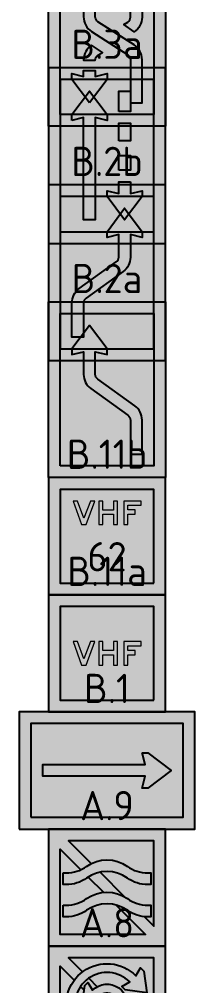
# Model space of a CAD drawing. Header units: metres. Extents: x -13 to 18, y 0 to 1289.
# Drawn here: x -7.5 to 7.5, y 326.6 to 409.1 of the extents above; entities that cross this region are included whole.
import ezdxf
from ezdxf.enums import TextEntityAlignment as Align

# ---------------------------------------------------------------- set-up
doc = ezdxf.new("R2010")
doc.units = ezdxf.units.M
doc.styles.add('NLC-ISO-RVV', font='NLCS-RVV.ttf')
doc.styles.add('NLCS-ISO', font='NLCS-ISO.ttf')

# ---------------------------------------------------------------- blocks, each defined once
blk = doc.blocks.new('SVV-VERKEERSTEKEN_A8-SO')
h = blk.add_hatch(color=22)
h.dxf.hatch_style = 1
h.paths.add_polyline_path([(-5, 10), (-5, 0), (5, 0), (5, 10)])
h.paths.add_polyline_path([(4, 9), (3.999999999999999, 1.707106781192125), (1.539407513158389, 4.167699268033735, -0.1458980337515149), (0.8323007319662543, 3.460592486841621), (3.292893218807875, 1), (-4, 1), (-4, 8.292893218807876), (-2.803043133378848, 7.095936352186724, -0.07179676972506271), (-2.09593635218673, 7.803043133378853), (-3.292893218807877, 9)], flags=16)
h.paths.add_polyline_path([(-1.558578927000705, 7.265685708192828, 0.09167308680475145), (-2.265685708192831, 6.558578927000707), (-1.955592191719712, 6.248485410527589), (-1.900349474438826, 6.635184431493883), (-1.635184431493826, 6.900349474438883), (-1.23743686707644, 6.237436867076497, -0.07256489189759376), (-0.832300731966265, 6.539407513158389)], flags=0)
h.paths.add_polyline_path([(-0.3093592167691096, 5.044194173824224), (-0.6960582377354321, 4.988951456543308), (0.2588190450980972, 4.034074173709779, 0.2679491924335665), (0.9659258262902237, 4.741180954901901), (-0.2588190450981278, 5.965925826290252, 0.1316524975885557), (-0.7071067811865536, 5.707106781186553), (-0.04419417382416679, 5.309359216769109)], flags=0)
h = blk.add_hatch(color=7)
h.dxf.hatch_style = 1
h.paths.add_polyline_path([(-0.2588190451025412, 4.034074173710962, 0.1316524975862382), (0.2588190450980972, 4.034074173709779), (-0.6960582377354326, 4.988951456543308), (-2.165514517383713, 4.779029130879223), (-1.955592191719712, 6.248485410527588), (-2.265685708192832, 6.558578927000708, 0.6971188455842898), (0.711752374031903, 2.343703977705048), (0.9058666578588372, 1.619259607988283, -0.7118903629116301), (-2.803043133378848, 7.095936352186724), (-4, 8.292893218807876), (-4, 1), (3.292893218807876, 0.9999999999999996), (0.8323007319662539, 3.460592486841622, -0.1916577636723379), (-0.4529333289294186, 3.309629803994142)])
h = blk.add_hatch(color=168)
h.dxf.hatch_style = 1
h.paths.add_polyline_path([(0.9058666578588371, 1.619259607988283), (0.711752374031903, 2.343703977705047, -1.732050807568865), (1.944543648262993, 6.944543648262993), (1.281631040900663, 6.54679608384555), (1.546796083845607, 6.281631040900606), (3.402951384460266, 6.01646599795572), (3.137786341515322, 7.872621298570323), (2.87262129857038, 8.137786341515323), (2.474873734152936, 7.474873734152936, 1.732050807568883)])
h = blk.add_hatch(color=7)
h.dxf.hatch_style = 1
h.paths.add_polyline_path([(3.137786341515323, 7.872621298570323), (3.402951384460266, 6.01646599795572), (1.546796083845607, 6.281631040900606), (1.281631040900664, 6.54679608384555), (1.944543648262993, 6.944543648262993, 0.3616214947860655), (-1.558578927000704, 7.265685708192828), (-0.8323007319662654, 6.539407513158389, -0.7453559924981147), (1.539407513158388, 4.167699268033735), (4, 1.707106781192124), (4, 9), (-3.292893218807875, 9), (-2.09593635218673, 7.803043133378853, -0.3728246932723739), (2.474873734152937, 7.474873734152936), (2.87262129857038, 8.137786341515323)])
h = blk.add_hatch(color=22)
h.dxf.hatch_style = 1
h.paths.add_polyline_path([(-1.23743686707644, 6.237436867076497, -0.07256489189759376), (-0.8323007319662651, 6.539407513158389), (-1.558578927000706, 7.26568570819283, 0.09167308680475149), (-2.265685708192833, 6.55857892700071), (-1.955592191719712, 6.248485410527588), (-1.900349474438826, 6.635184431493883), (-1.635184431493826, 6.900349474438883)])
h = blk.add_hatch(color=168)
h.dxf.hatch_style = 1
h.paths.add_polyline_path([(-1.23743686707644, 6.237436867076497), (-1.635184431493826, 6.900349474438883), (-1.900349474438826, 6.635184431493883), (-2.165514517383713, 4.779029130879223), (-0.3093592167691099, 5.044194173824224), (-0.04419417382416675, 5.30935921676911), (-0.7071067811865532, 5.707106781186553, -1.732050807568891), (-0.2588190451025412, 4.034074173710962), (-0.4529333289294186, 3.309629803994142, 1.732050807568883)], flags=17)
h = blk.add_hatch(color=22)
h.dxf.hatch_style = 1
h.paths.add_polyline_path([(-0.258819045098128, 5.965925826290252, 0.1316524975885556), (-0.7071067811865535, 5.707106781186553), (-0.04419417382416663, 5.30935921676911), (-0.3093592167691097, 5.044194173824224), (-0.6960582377354325, 4.988951456543308), (0.2588190450980972, 4.034074173709778, 0.2679491924335665), (0.965925826290223, 4.741180954901901)])
h = blk.add_hatch(color=7)
h.dxf.hatch_style = 1
h.paths.add_polyline_path([(0.9659258262902228, 4.741180954901902, 0.5773502691865872), (-0.2588190450981278, 5.965925826290252)], flags=17)
at = {"color": 22}
blk.add_lwpolyline([(-5, 0), (5, 0), (5, 10), (-5, 10)], close=True, dxfattribs=at)
for points in [[(0.8323007319662565, 3.46059248684162), (3.292893218807876, 1), (-4, 1), (-4, 8.292893218807876), (-2.803043133378765, 7.095936352186641)], [(1.53940751315838, 4.167699268033743), (4, 1.707106781192124), (4, 9), (-3.292893218807876, 9), (-2.095936352186641, 7.803043133378765)], [(-1.558578927000724, 7.265685708192848), (-0.8323007319662565, 6.53940751315838)], [(-2.265685708192848, 6.558578927000724), (-1.955592191719688, 6.248485410527564)], [(-0.2588190450981074, 5.965925826290231), (0.9659258262902313, 4.741180954901893)], [(-0.6960582377354285, 4.988951456543305), (0.2588190450981074, 4.034074173709769)]]:
    blk.add_lwpolyline(points, dxfattribs=at)
at = {"color": 168, "flags": 128}
for points in [[(0.9058666578588372, 1.619259607988283, -1.732050807568883), (2.474873734152936, 7.474873734152936), (2.87262129857038, 8.137786341515323), (3.137786341515323, 7.872621298570323), (3.402951384460266, 6.01646599795572), (1.546796083845607, 6.281631040900606), (1.281631040900663, 6.54679608384555), (1.944543648262993, 6.944543648262993, 1.732050807568865), (0.711752374031903, 2.343703977705047)], [(-0.2588190451025412, 4.034074173710962, 1.73205080756889), (-0.7071067811865532, 5.707106781186553), (-0.04419417382416668, 5.30935921676911), (-0.3093592167691099, 5.044194173824224), (-2.165514517383713, 4.779029130879223), (-1.900349474438826, 6.635184431493883), (-1.635184431493826, 6.900349474438883), (-1.23743686707644, 6.237436867076497, -1.732050807568883), (-0.4529333289294186, 3.309629803994142)]]:
    blk.add_lwpolyline(points, format="xyb", close=True, dxfattribs=at)
at = {"style": 'NLCS-ISO'}
blk.add_attdef('NR-RST', text='', height=2.5, dxfattribs=at).set_placement((0, 10), align=Align.BOTTOM_CENTER)
blk = doc.blocks.new('SVV-VERKEERSTEKEN_A9-SO')
h = blk.add_hatch(color=22)
h.dxf.hatch_style = 1
h.paths.add_polyline_path([(5, 10), (-5, 10), (-5, 0), (5, 0)])
h.paths.add_polyline_path([(4, 9), (4, 1.707106781192124), (3.192936333951707, 2.514170447240417, -0.1313349092278173), (1.742089149210415, 3.057639380393709, 0.0892833490634942), (0.7810794877933631, 3.511813731014513), (3.292893218807876, 1), (-4, 1), (-4, 8.292893218807876), (-2.231265647118619, 6.524158865926495, 0.04722007643177907), (-1.742089149210415, 6.807639380393709, -0.03901545874286833), (-1.341515961477228, 7.048622742669352), (-3.292893218807876, 9)], flags=16)
h.paths.add_polyline_path([(1.742089149210415, 5.807639380393709, 0.207986566814509), (-0.5979727529093566, 6.30507953410148), (1.485346563004612, 4.221760218187512, -0.02540947198227649), (1.742089149210415, 4.057639380393709, 0.1561467518116492), (3.484178298420147, 3.499999999999943), (3.75, 3.499999999999886), (3.75, 2.499999999999886), (3.484178298420147, 2.499999999999943, -0.02431323837435964), (3.192936333951707, 2.514170447240417), (4, 1.707106781192124), (4, 9), (-3.292893218807876, 9), (-1.341515961477228, 7.048622742669352, -0.2776155372056944), (1.742089149210415, 6.807639380393709, 0.1561467518116492), (3.484178298420147, 6.249999999999943), (3.75, 6.249999999999886), (3.75, 5.249999999999886), (3.484178298420147, 5.249999999999943, -0.1561467518116492)], flags=0)
h = blk.add_hatch(color=7)
h.dxf.hatch_style = 1
h.paths.add_polyline_path([(-1.606188629516522, 5.899081848324398, 0.013652604365779), (-1.74208914921039, 5.807639380393685, -0.156146751811704), (-3.484178298420761, 5.249999999999943), (-3.749999999999943, 5.249999999999943), (-3.749999999999943, 6.249999999999943), (-3.484178298420763, 6.249999999999943, 0.1081294089658192), (-2.231265647118593, 6.524158865926469), (-4, 8.292893218807876), (-4, 1), (3.292893218807876, 0.9999999999999991), (0.7810794877933462, 3.511813731014531, 0.2244014590133764), (-1.742089149210391, 3.057639380393685, -0.1561467518117039), (-3.484178298420762, 2.499999999999943), (-3.749999999999943, 2.499999999999943), (-3.749999999999943, 3.499999999999943), (-3.484178298420763, 3.499999999999943, 0.156146751811704), (-1.742089149210392, 4.057639380393685, -0.1300207442628418), (-0.3066699672918045, 4.59956318609968)])
h = blk.add_hatch(color=7)
h.dxf.hatch_style = 1
h.paths.add_polyline_path([(1.742089149210392, 6.807639380393686, 0.1561467518116491), (3.484178298420124, 6.249999999999944), (3.75, 6.249999999999886), (3.75, 5.249999999999886), (3.484178298420122, 5.249999999999943, -0.1561467518116491), (1.74208914921039, 5.807639380393686, 0.207986566814509), (-0.5979727529093761, 6.3050795341015), (1.485346563004627, 4.221760218187496, -0.02540947198227666), (1.742089149210393, 4.057639380393685, 0.156146751811649), (3.484178298420123, 3.499999999999943), (3.75, 3.499999999999885), (3.75, 2.499999999999887), (3.484178298420133, 2.499999999999943, -0.02431323837436042), (3.192936333951716, 2.514170447240407), (4, 1.707106781192125), (4, 9), (-3.292893218807876, 9), (-1.341515961477219, 7.048622742669343, -0.2776155372056946)])
h = blk.add_hatch(color=168)
h.dxf.hatch_style = 1
edge = h.paths.add_edge_path()
edge.add_line((-3.749999999999943, 6.249999999999943), (-3.484178298420773, 6.249999999999943))
edge.add_arc((-3.484178298420763, 9.249999999999924), 2.99999999999998, 269.9999999999998, 305.4995374323602)
edge.add_arc((0, 4.365278760787419), 3.000000000000016, 54.50046256764142, 125.49953743235861, ccw=False)
edge.add_arc((3.484178298420764, 9.249999999999929), 2.999999999999986, 234.5004625676399, 270.0000000000002)
edge.add_line((3.484178298420773, 6.249999999999943), (3.75, 6.249999999999886))
edge.add_line((3.75, 6.249999999999886), (3.75, 5.249999999999886))
edge.add_line((3.75, 5.249999999999886), (3.484178298420773, 5.249999999999943))
edge.add_arc((3.484178298420764, 8.249999999999929), 2.999999999999986, 234.5004625676399, 270.00000000000017, ccw=False)
edge.add_arc((0, 3.365278760787419), 3.000000000000016, 54.50046256764139, 125.4995374323586)
edge.add_arc((-3.484178298420763, 8.249999999999924), 2.99999999999998, 269.9999999999998, 305.49953743236017, ccw=False)
edge.add_line((-3.484178298420773, 5.249999999999943), (-3.749999999999943, 5.249999999999943))
edge.add_line((-3.749999999999943, 5.249999999999943), (-3.749999999999943, 6.249999999999943))
h = blk.add_hatch(color=22)
h.dxf.hatch_style = 1
h.paths.add_polyline_path([(1.48534656300463, 4.221760218187494), (-0.5979727529093766, 6.3050795341015, 0.09132979305954987), (-1.606188629516522, 5.899081848324399), (-0.3066699672918041, 4.59956318609968, -0.1563480937283109)])
h = blk.add_hatch(color=168)
h.dxf.hatch_style = 1
edge = h.paths.add_edge_path()
edge.add_line((-3.749999999999943, 3.499999999999943), (-3.484178298420773, 3.499999999999943))
edge.add_arc((-3.484178298420763, 6.499999999999924), 2.99999999999998, 269.9999999999998, 305.4995374323602)
edge.add_arc((0, 1.615278760787419), 3.000000000000016, 54.50046256764142, 125.49953743235861, ccw=False)
edge.add_arc((3.484178298420764, 6.499999999999928), 2.999999999999985, 234.5004625676398, 270.0000000000002)
edge.add_line((3.484178298420773, 3.499999999999943), (3.75, 3.499999999999886))
edge.add_line((3.75, 3.499999999999886), (3.75, 2.499999999999886))
edge.add_line((3.75, 2.499999999999886), (3.484178298420773, 2.499999999999943))
edge.add_arc((3.484178298420764, 5.499999999999928), 2.999999999999985, 234.5004625676398, 270.00000000000017, ccw=False)
edge.add_arc((0, 0.6152787607874188), 3.000000000000016, 54.50046256764139, 125.4995374323586)
edge.add_arc((-3.484178298420763, 5.499999999999924), 2.99999999999998, 269.9999999999998, 305.49953743236017, ccw=False)
edge.add_line((-3.484178298420773, 2.499999999999943), (-3.749999999999943, 2.499999999999943))
edge.add_line((-3.749999999999943, 2.499999999999943), (-3.749999999999943, 3.499999999999943))
at = {"color": 22}
blk.add_lwpolyline([(-5, 0), (5, 0), (5, 10), (-5, 10)], close=True, dxfattribs=at)
for points in [[(0.7810794877933631, 3.511813731014513), (3.292893218807876, 1), (-4, 1), (-4, 8.292893218807876), (-2.231265647118619, 6.524158865926495)], [(3.192936333951707, 2.514170447240417), (4, 1.707106781192124), (4, 9), (-3.292893218807876, 9), (-1.341515961477228, 7.048622742669352)], [(-1.60618862951651, 5.899081848324386), (-0.3066699672917821, 4.599563186099658)], [(-0.5979727529093566, 6.30507953410148), (1.485346563004612, 4.221760218187512)]]:
    blk.add_lwpolyline(points, dxfattribs=at)
at = {"color": 168, "flags": 128}
for points in [[(-3.749999999999943, 6.249999999999943), (-3.484178298420773, 6.249999999999943, 0.1561467518117083), (-1.742089149210358, 6.807639380393709, -0.3200980734232158), (1.742089149210358, 6.807639380393709, 0.1561467518117081), (3.484178298420773, 6.249999999999943), (3.75, 6.249999999999886), (3.75, 5.249999999999886), (3.484178298420773, 5.249999999999943, -0.1561467518117081), (1.742089149210358, 5.807639380393709, 0.3200980734232158), (-1.742089149210358, 5.807639380393709, -0.1561467518117083), (-3.484178298420773, 5.249999999999943), (-3.749999999999943, 5.249999999999943)], [(-3.749999999999943, 3.499999999999943), (-3.484178298420773, 3.499999999999943, 0.1561467518117083), (-1.742089149210358, 4.057639380393709, -0.3200980734232158), (1.742089149210358, 4.057639380393709, 0.1561467518117081), (3.484178298420773, 3.499999999999943), (3.75, 3.499999999999886), (3.75, 2.499999999999886), (3.484178298420773, 2.499999999999943, -0.1561467518117081), (1.742089149210358, 3.057639380393709, 0.3200980734232158), (-1.742089149210358, 3.057639380393709, -0.1561467518117083), (-3.484178298420773, 2.499999999999943), (-3.749999999999943, 2.499999999999943)]]:
    blk.add_lwpolyline(points, format="xyb", close=True, dxfattribs=at)
at = {"style": 'NLCS-ISO'}
blk.add_attdef('NR-RST', text='', height=2.5, dxfattribs=at).set_placement((0, 10), align=Align.BOTTOM_CENTER)
blk = doc.blocks.new('SVV-VERKEERSTEKEN_B1-SO')
h = blk.add_hatch(color=22)
h.dxf.hatch_style = 1
h.paths.add_polyline_path([(-7.5, 10), (-7.5, 0), (7.5, 0), (7.5, 10)])
h.paths.add_polyline_path([(6.5, 9), (6.5, 1), (-6.5, 1), (-6.5, 9)], flags=16)
h.paths.add_polyline_path([(3, 6.5), (3.5, 6.5), (5.5, 5), (3.5, 3.5), (3, 3.5), (3.25, 4.5), (-5.5, 4.5), (-5.5, 5.5), (3.25, 5.5)], flags=0)
h = blk.add_hatch(color=7)
h.dxf.hatch_style = 1
h.paths.add_polyline_path([(-6.5, 9), (-6.5, 1), (6.5, 1), (6.5, 9)])
h.paths.add_polyline_path([(3.25, 5.5), (3, 6.5), (3.5, 6.5), (5.5, 5), (3.5, 3.5), (3, 3.5), (3.25, 4.5), (-5.5, 4.5), (-5.5, 5.5)], flags=16)
h = blk.add_hatch(color=168)
h.dxf.hatch_style = 1
h.paths.add_polyline_path([(3.25, 5.5), (-5.5, 5.5), (-5.5, 4.5), (3.25, 4.5), (3, 3.5), (3.5, 3.5), (5.5, 5), (3.5, 6.5), (3, 6.5)])
at = {"color": 22}
for points in [[(-7.5, 0), (7.5, 0), (7.5, 10), (-7.5, 10)], [(-6.5, 1), (6.5, 1), (6.5, 9), (-6.5, 9)]]:
    blk.add_lwpolyline(points, close=True, dxfattribs=at)
at = {"color": 168, "flags": 128}
blk.add_lwpolyline([(3, 6.5), (3.5, 6.5), (5.5, 5), (3.5, 3.5), (3, 3.5), (3.25, 4.5), (-5.5, 4.5), (-5.5, 5.5), (3.25, 5.5)], close=True, dxfattribs=at)
at = {"style": 'NLCS-ISO'}
blk.add_attdef('NR-RST', text='', height=2.5, dxfattribs=at).set_placement((0, 10), align=Align.BOTTOM_CENTER)
blk = doc.blocks.new('SVV-VERKEERSTEKEN_B11A-SO')
h = blk.add_hatch(color=22)
h.dxf.hatch_style = 1
h.paths.add_polyline_path([(5, 0), (5, 9.99999999999909), (-5, 9.99999999999909), (-5, 0)])
h.paths.add_polyline_path([(4, 1), (4, 8.99999999999909), (-4, 8.99999999999909), (-4, 1)], flags=16)
h = blk.add_hatch(color=7)
h.dxf.hatch_style = 1
h.paths.add_polyline_path([(4, 1), (4, 8.99999999999909), (-4, 8.99999999999909), (-4, 1)])
h.paths.add_polyline_path([(-0.7042034252959866, 4.000779566603342), (-0.7042034252959866, 6.000636989159403), (-0.3458405197507659, 6.000636989159403), (-0.3458405197507659, 5.227390854040038), (0.5512693041980017, 5.227390854040038), (0.5512693041980015, 6.000636989159403), (0.9072270895717904, 6.000636989159403), (0.9072270895717904, 4.000779566603342), (0.5512693041980015, 4.000779566603342), (0.5512693041980015, 4.877445869094856), (-0.3458405197507659, 4.869027948494789), (-0.345840519750766, 4.000779566603342)], flags=16)
h.paths.add_polyline_path([(-1.78169726210308, 4.000779566603342), (-2.166516489534217, 4.000779566603342), (-2.903685822081911, 6.000636989159403), (-2.518866594650831, 6.000636989159403), (-1.974106875818677, 4.539526485006917), (-1.423334356557859, 6.000636989159403), (-1.038515129126779, 6.000636989159403)], flags=16)
h.paths.add_polyline_path([(1.425530486518085, 4.000779566603342), (1.425530486518085, 6.000636989159403), (2.916704992813663, 6.000636989159403), (2.916704992813663, 5.642274083614183), (1.789906192491912, 5.642274083614183), (1.789906192491912, 5.237011334725793), (2.412832316896015, 5.237011334725793), (2.412832316896015, 4.869027948494789), (1.789906192491912, 4.869027948494789), (1.789906192491913, 4.000779566603342)], flags=16)
h = blk.add_hatch(color=168)
h.dxf.hatch_style = 1
h.paths.add_polyline_path([(-1.78169726210308, 4.000779566603342), (-1.038515129126779, 6.000636989159403), (-1.423334356557859, 6.000636989159403), (-1.974106875818677, 4.539526485006917), (-2.518866594650831, 6.000636989159403), (-2.903685822081911, 6.000636989159403), (-2.166516489534217, 4.000779566603342)])
h.paths.add_polyline_path([(-0.7042034252959866, 6.000636989159403), (-0.7042034252959866, 4.000779566603342), (-0.3458405197507659, 4.000779566603342), (-0.3458405197507659, 4.869027948494789), (0.5512693041980015, 4.877445869094856), (0.5512693041980015, 4.000779566603342), (0.9072270895717907, 4.000779566603342), (0.9072270895717907, 6.000636989159403), (0.5512693041980015, 6.000636989159403), (0.5512693041980015, 5.227390854040038), (-0.3458405197507659, 5.227390854040038), (-0.3458405197507659, 6.000636989159403)])
h.paths.add_polyline_path([(2.916704992813663, 6.000636989159403), (1.425530486518085, 6.000636989159403), (1.425530486518085, 4.000779566603342), (1.789906192491912, 4.000779566603342), (1.789906192491912, 4.869027948494789), (2.412832316896015, 4.869027948494789), (2.412832316896015, 5.237011334725793), (1.789906192491912, 5.237011334725793), (1.789906192491912, 5.642274083614183), (2.916704992813663, 5.642274083614183)])
at = {"color": 22}
for points in [[(5, 0), (5, 9.99999999999909), (-5, 9.99999999999909), (-5, 0)], [(4, 1), (4, 8.99999999999909), (-4, 8.99999999999909), (-4, 1)]]:
    blk.add_lwpolyline(points, close=True, dxfattribs=at)
at = {"color": 168, "lineweight": 0}
for points in [[(-1.78169726210308, 4.000779566603342), (-1.038515129126779, 6.000636989159403), (-1.423334356557859, 6.000636989159403), (-1.974106875818677, 4.539526485006917), (-2.518866594650831, 6.000636989159403), (-2.903685822081911, 6.000636989159403), (-2.166516489534217, 4.000779566603342)], [(-0.7042034252959866, 6.000636989159403), (-0.7042034252959866, 4.000779566603342), (-0.3458405197507659, 4.000779566603342), (-0.3458405197507659, 4.869027948494789), (0.5512693041980015, 4.877445869094856), (0.5512693041980015, 4.000779566603342), (0.9072270895717907, 4.000779566603342), (0.9072270895717907, 6.000636989159403), (0.5512693041980015, 6.000636989159403), (0.5512693041980015, 5.227390854040038), (-0.3458405197507659, 5.227390854040038), (-0.3458405197507659, 6.000636989159403)], [(2.916704992813663, 6.000636989159403), (1.425530486518085, 6.000636989159403), (1.425530486518085, 4.000779566603342), (1.789906192491912, 4.000779566603342), (1.789906192491912, 4.869027948494789), (2.412832316896015, 4.869027948494789), (2.412832316896015, 5.237011334725793), (1.789906192491912, 5.237011334725793), (1.789906192491912, 5.642274083614183), (2.916704992813663, 5.642274083614183)]]:
    blk.add_lwpolyline(points, close=True, dxfattribs=at)
at = {"style": 'NLCS-ISO'}
blk.add_attdef('NR-RST', text='', height=2.5, dxfattribs=at).set_placement((0, 9.99999999999909), align=Align.BOTTOM_CENTER)
blk = doc.blocks.new('SVV-VERKEERSTEKEN_B11B-SO')
h = blk.add_hatch(color=22)
h.dxf.hatch_style = 1
h.paths.add_polyline_path([(5, 0), (5, 9.99999999999909), (-5, 9.99999999999909), (-5, 0)])
h.paths.add_polyline_path([(4, 1), (4, 8.99999999999909), (-4, 8.99999999999909), (-4, 1)], flags=16)
h = blk.add_hatch(color=7)
h.dxf.hatch_style = 1
h.paths.add_polyline_path([(-4, 1), (4, 1), (4, 8.99999999999909), (-4, 8.99999999999909)])
h.paths.add_polyline_path([(-0.7042034252959866, 6.000779566603342), (-0.7042034252959866, 8.000636989159403), (-0.3458405197507659, 8.000636989159403), (-0.3458405197507659, 7.227390854040038), (0.5512693041980015, 7.227390854040038), (0.5512693041980015, 8.000636989159403), (0.9072270895717907, 8.000636989159403), (0.9072270895717907, 6.000779566603342), (0.5512693041980015, 6.000779566603342), (0.5512693041980015, 6.877445869094856), (-0.3458405197507659, 6.869027948494789), (-0.345840519750766, 6.000779566603342)], flags=16)
h.paths.add_polyline_path([(-1.78169726210308, 6.000779566603342), (-2.166516489534217, 6.000779566603342), (-2.903685822081911, 8.000636989159403), (-2.518866594650831, 8.000636989159403), (-1.974106875818677, 6.539526485006917), (-1.423334356557859, 8.000636989159403), (-1.038515129126779, 8.000636989159403)], flags=16)
h.paths.add_polyline_path([(1.425530486518085, 6.000779566603342), (1.425530486518085, 8.000636989159403), (2.916704992813663, 8.000636989159403), (2.916704992813664, 7.642274083614183), (1.789906192491912, 7.642274083614183), (1.789906192491912, 7.237011334725793), (2.412832316896016, 7.237011334725793), (2.412832316896015, 6.869027948494789), (1.789906192491912, 6.869027948494789), (1.789906192491912, 6.000779566603342)], flags=16)
h = blk.add_hatch(color=168)
h.dxf.hatch_style = 1
h.paths.add_polyline_path([(-1.78169726210308, 6.000779566603342), (-1.038515129126779, 8.000636989159403), (-1.423334356557859, 8.000636989159403), (-1.974106875818677, 6.539526485006917), (-2.518866594650831, 8.000636989159403), (-2.903685822081911, 8.000636989159403), (-2.166516489534217, 6.000779566603342)])
h.paths.add_polyline_path([(-0.7042034252959866, 8.000636989159403), (-0.7042034252959866, 6.000779566603342), (-0.3458405197507659, 6.000779566603342), (-0.3458405197507659, 6.869027948494789), (0.5512693041980015, 6.877445869094856), (0.5512693041980015, 6.000779566603342), (0.9072270895717907, 6.000779566603342), (0.9072270895717907, 8.000636989159403), (0.5512693041980015, 8.000636989159403), (0.5512693041980015, 7.227390854040038), (-0.3458405197507659, 7.227390854040038), (-0.3458405197507659, 8.000636989159403)])
h.paths.add_polyline_path([(2.916704992813663, 8.000636989159403), (1.425530486518085, 8.000636989159403), (1.425530486518085, 6.000779566603342), (1.789906192491912, 6.000779566603342), (1.789906192491912, 6.869027948494789), (2.412832316896015, 6.869027948494789), (2.412832316896015, 7.237011334725793), (1.789906192491912, 7.237011334725793), (1.789906192491912, 7.642274083614183), (2.916704992813663, 7.642274083614183)])
at = {"color": 22}
for points in [[(5, 0), (5, 9.99999999999909), (-5, 9.99999999999909), (-5, 0)], [(4, 1), (4, 8.99999999999909), (-4, 8.99999999999909), (-4, 1)]]:
    blk.add_lwpolyline(points, close=True, dxfattribs=at)
at = {"color": 168, "lineweight": 0}
for points in [[(-1.78169726210308, 6.000779566603342), (-1.038515129126779, 8.000636989159403), (-1.423334356557859, 8.000636989159403), (-1.974106875818677, 6.539526485006917), (-2.518866594650831, 8.000636989159403), (-2.903685822081911, 8.000636989159403), (-2.166516489534217, 6.000779566603342)], [(-0.7042034252959866, 8.000636989159403), (-0.7042034252959866, 6.000779566603342), (-0.3458405197507659, 6.000779566603342), (-0.3458405197507659, 6.869027948494789), (0.5512693041980015, 6.877445869094856), (0.5512693041980015, 6.000779566603342), (0.9072270895717907, 6.000779566603342), (0.9072270895717907, 8.000636989159403), (0.5512693041980015, 8.000636989159403), (0.5512693041980015, 7.227390854040038), (-0.3458405197507659, 7.227390854040038), (-0.3458405197507659, 8.000636989159403)], [(2.916704992813663, 8.000636989159403), (1.425530486518085, 8.000636989159403), (1.425530486518085, 6.000779566603342), (1.789906192491912, 6.000779566603342), (1.789906192491912, 6.869027948494789), (2.412832316896015, 6.869027948494789), (2.412832316896015, 7.237011334725793), (1.789906192491912, 7.237011334725793), (1.789906192491912, 7.642274083614183), (2.916704992813663, 7.642274083614183)]]:
    blk.add_lwpolyline(points, close=True, dxfattribs=at)
at = {"style": 'NLCS-ISO'}
blk.add_attdef('NR-RST', text='', height=2.5, dxfattribs=at).set_placement((0, 9.99999999999909), align=Align.BOTTOM_CENTER)
at = {"color": 168, "style": 'NLC-ISO-RVV'}
blk.add_attdef('VHF-KANAAL', text='', height=2.5, dxfattribs=at).set_placement((0, 3.249999999999545), align=Align.MIDDLE_CENTER)
blk = doc.blocks.new('SVV-VERKEERSTEKEN_B2A-SO')
h = blk.add_hatch(color=22)
h.dxf.hatch_style = 1
h.paths.add_polyline_path([(-5, 0), (5, 0), (5, 15), (-5, 15)])
h.paths.add_polyline_path([(-4, 14), (4, 14), (4, 1), (-4, 1)], flags=16)
h = blk.add_hatch(color=7)
h.dxf.hatch_style = 1
h.paths.add_polyline_path([(-4, 1), (4, 1), (4, 14), (-4, 14)])
h.paths.add_polyline_path([(-1.375524948164967, 7.599110748858939, -0.2414173453523639), (-2, 8.817082860666392), (-2, 10.75), (-3, 10.5), (-3, 11), (-1.5, 13), (0, 11), (0, 10.5), (-1, 10.75), (-1, 8.81708286066651, 0.2414173453523611), (-0.7918416493883251, 8.411092156730689), (2.375524948164975, 6.134267877045776, -0.2414173453523606), (3, 4.916295765238319), (3, 2), (2, 2), (2, 4.916295765238271, 0.2414173453523639), (1.79184164938832, 5.322286469174094)], flags=16)
h = blk.add_hatch(color=168)
h.dxf.hatch_style = 1
edge = h.paths.add_edge_path()
edge.add_line((-1.37552494816498, 7.599110748858948), (1.791841649388289, 5.322286469174117))
edge.add_arc((1.5, 4.916295765238271), 0.5000000000000003, 1.9895196601282805e-12, 54.289974527102686, ccw=False)
edge.add_line((2, 4.916295765238289), (2, 2))
edge.add_line((2, 2), (3, 2))
edge.add_line((3, 2), (3, 4.916295765238317))
edge.add_arc((1.5, 4.916295765238319), 1.5, 359.9999999999999, 414.2899745270973)
edge.add_line((2.37552494816498, 6.134267877045772), (-0.7918416493884024, 8.411092156730746))
edge.add_arc((-0.5, 8.81708286066651), 0.5000000000000003, 179.9999999999959, 234.2899745270867, ccw=False)
edge.add_line((-1, 8.817082860666545), (-1, 10.75))
edge.add_line((-1, 10.75), (0, 10.5))
edge.add_line((0, 10.5), (0, 11))
edge.add_line((0, 11), (-1.5, 13))
edge.add_line((-1.5, 13), (-3, 11))
edge.add_line((-3, 11), (-3, 10.5))
edge.add_line((-3, 10.5), (-2, 10.75))
edge.add_line((-2, 10.75), (-2, 8.817082860666403))
edge.add_arc((-0.500000000000018, 8.817082860666392), 1.499999999999982, 179.9999999999996, 234.2899745270977)
at = {"color": 22}
for points in [[(-5, 0), (-5, 15), (5, 15), (5, 0)], [(-4, 1), (-4, 14), (4, 14), (4, 1)]]:
    blk.add_lwpolyline(points, close=True, dxfattribs=at)
at = {"color": 168, "flags": 128}
blk.add_lwpolyline([(-1.37552494816498, 7.599110748858948), (1.791841649388289, 5.322286469174117, -0.2414173453523751), (2, 4.916295765238289), (2, 2), (3, 2), (3, 4.916295765238317, 0.2414173453523599), (2.37552494816498, 6.134267877045772), (-0.7918416493884024, 8.411092156730746, -0.2414173453523293), (-1, 8.817082860666545), (-1, 10.75), (0, 10.5), (0, 11), (-1.5, 13), (-3, 11), (-3, 10.5), (-2, 10.75), (-2, 8.817082860666403, 0.2414173453523631)], format="xyb", close=True, dxfattribs=at)
at = {"style": 'NLCS-ISO'}
blk.add_attdef('NR-RST', text='', height=2.5, dxfattribs=at).set_placement((0, 15), align=Align.BOTTOM_CENTER)
blk = doc.blocks.new('SVV-VERKEERSTEKEN_B2B-SO')
h = blk.add_hatch(color=22)
h.dxf.hatch_style = 1
h.paths.add_polyline_path([(5, 15), (-5, 15), (-5, 0), (5, 0)])
h.paths.add_polyline_path([(4, 1), (-4, 1), (-4, 14), (4, 14)], flags=16)
h = blk.add_hatch(color=7)
h.dxf.hatch_style = 1
h.paths.add_polyline_path([(4, 14), (-4, 14), (-4, 1), (4, 1)])
h.paths.add_polyline_path([(-1.79184164938832, 5.322286469174094, 0.2414173453523638), (-2, 4.916295765238272), (-2, 2), (-3, 2), (-3, 4.916295765238319, -0.2414173453523606), (-2.375524948164975, 6.134267877045776), (0.7918416493883251, 8.41109215673069, 0.2414173453523605), (1, 8.81708286066651), (1, 10.75), (0, 10.5), (0, 11), (1.5, 13), (3, 11), (3, 10.5), (2, 10.75), (2, 8.817082860666392, -0.2414173453523639), (1.375524948164967, 7.599110748858939)], flags=16)
h = blk.add_hatch(color=168)
h.dxf.hatch_style = 1
edge = h.paths.add_edge_path()
edge.add_line((1.37552494816498, 7.599110748858948), (-1.791841649388289, 5.322286469174117))
edge.add_arc((-1.5, 4.916295765238271), 0.5000000000000003, 125.7100254728973, 179.999999999998)
edge.add_line((-2, 4.916295765238289), (-2, 2))
edge.add_line((-2, 2), (-3, 2))
edge.add_line((-3, 2), (-3, 4.916295765238317))
edge.add_arc((-1.5, 4.916295765238319), 1.5, 125.71002547290269, 180.0000000000001, ccw=False)
edge.add_line((-2.37552494816498, 6.134267877045772), (0.7918416493884024, 8.411092156730746))
edge.add_arc((0.5, 8.81708286066651), 0.5000000000000003, 305.7100254729133, 360.000000000004)
edge.add_line((1, 8.817082860666545), (1, 10.75))
edge.add_line((1, 10.75), (0, 10.5))
edge.add_line((0, 10.5), (0, 11))
edge.add_line((0, 11), (1.5, 13))
edge.add_line((1.5, 13), (3, 11))
edge.add_line((3, 11), (3, 10.5))
edge.add_line((3, 10.5), (2, 10.75))
edge.add_line((2, 10.75), (2, 8.817082860666403))
edge.add_arc((0.500000000000018, 8.817082860666392), 1.499999999999982, -54.289974527097684, 3.979039320256561e-13, ccw=False)
at = {"color": 22}
for points in [[(5, 0), (5, 15), (-5, 15), (-5, 0)], [(4, 1), (4, 14), (-4, 14), (-4, 1)]]:
    blk.add_lwpolyline(points, close=True, dxfattribs=at)
at = {"color": 168, "flags": 128}
blk.add_lwpolyline([(1.37552494816498, 7.599110748858948), (-1.791841649388289, 5.322286469174117, 0.2414173453523751), (-2, 4.916295765238289), (-2, 2), (-3, 2), (-3, 4.916295765238317, -0.2414173453523599), (-2.37552494816498, 6.134267877045772), (0.7918416493884024, 8.411092156730746, 0.2414173453523293), (1, 8.817082860666545), (1, 10.75), (0, 10.5), (0, 11), (1.5, 13), (3, 11), (3, 10.5), (2, 10.75), (2, 8.817082860666403, -0.2414173453523631)], format="xyb", close=True, dxfattribs=at)
at = {"style": 'NLCS-ISO'}
blk.add_attdef('NR-RST', text='', height=2.5, dxfattribs=at).set_placement((0, 15), align=Align.BOTTOM_CENTER)
blk = doc.blocks.new('SVV-VERKEERSTEKEN_B3A-SO')
h = blk.add_hatch(color=22)
h.dxf.hatch_style = 1
h.paths.add_polyline_path([(-5, 15), (-5, 0), (5, 0), (5, 15)])
h.paths.add_polyline_path([(-4, 14), (-4, 1), (4, 1), (4, 14)], flags=16)
h = blk.add_hatch(color=7)
h.dxf.hatch_style = 1
h.paths.add_polyline_path([(4, 14), (-4, 14), (-4, 1), (4, 1)])
h.paths.add_polyline_path([(2, 8.75), (1, 8.75), (1, 10.25), (2, 10.25)], flags=16)
h.paths.add_polyline_path([(2, 11.25), (1, 11.25), (1, 13), (2, 13)], flags=16)
h.paths.add_polyline_path([(2, 7.5), (2, 6.25), (1, 6.25), (1, 7.5)], flags=16)
h.paths.add_polyline_path([(-4.440892098500626e-16, 10.49999999999997), (-1, 10.74999999999997), (-1, 1.999999999999972), (-2, 1.999999999999972), (-2, 10.74999999999997), (-3, 10.49999999999997), (-3, 10.99999999999997), (-1.5, 12.99999999999997), (0, 10.99999999999997)], flags=16)
h.paths.add_polyline_path([(2, 5.25), (2, 4.25), (3, 4.5), (3, 4), (1.5, 2), (0, 4), (0, 4.5), (1, 4.25), (1, 5.25)], flags=16)
h = blk.add_hatch(color=168)
h.dxf.hatch_style = 1
h.paths.add_polyline_path([(-3, 10.49999999999997), (-3, 10.99999999999997), (-1.5, 12.99999999999997), (0, 10.99999999999997), (0, 10.49999999999997), (-1, 10.74999999999997), (-1, 1.999999999999972), (-2, 1.999999999999972), (-2, 10.74999999999997)])
h = blk.add_hatch(color=168)
h.dxf.hatch_style = 1
h.paths.add_polyline_path([(1, 11.25), (1, 13), (2, 13), (2, 11.25)])
h = blk.add_hatch(color=168)
h.dxf.hatch_style = 1
h.paths.add_polyline_path([(1, 8.75), (1, 10.25), (2, 10.25), (2, 8.75)])
h = blk.add_hatch(color=168)
h.dxf.hatch_style = 1
h.paths.add_polyline_path([(1, 6.25), (1, 7.5), (2, 7.5), (2, 6.25)])
h = blk.add_hatch(color=168)
h.dxf.hatch_style = 1
h.paths.add_polyline_path([(2, 5.25), (2, 4.25), (3, 4.5), (3, 4), (1.5, 2), (0, 4), (0, 4.5), (1, 4.25), (1, 5.25)])
at = {"color": 22}
for points in [[(-5, 15), (-5, 0), (5, 0), (5, 15)], [(-4, 14), (-4, 1), (4, 1), (4, 14)]]:
    blk.add_lwpolyline(points, close=True, dxfattribs=at)
at = {"color": 168, "flags": 128}
for points in [[(-3, 10.49999999999997), (-3, 10.99999999999997), (-1.5, 12.99999999999997), (0, 10.99999999999997), (0, 10.49999999999997), (-1, 10.74999999999997), (-1, 1.999999999999972), (-2, 1.999999999999972), (-2, 10.74999999999997)], [(1, 11.25), (1, 13), (2, 13), (2, 11.25)], [(1, 8.75), (1, 10.25), (2, 10.25), (2, 8.75)], [(1, 6.25), (1, 7.5), (2, 7.5), (2, 6.25)], [(2, 5.25), (2, 4.25), (3, 4.5), (3, 4), (1.5, 2), (0, 4), (0, 4.5), (1, 4.25), (1, 5.25)]]:
    blk.add_lwpolyline(points, close=True, dxfattribs=at)
at = {"style": 'NLCS-ISO'}
blk.add_attdef('NR-RST', text='', height=2.5, dxfattribs=at).set_placement((0, 15), align=Align.BOTTOM_CENTER)
blk = doc.blocks.new('SVV-VERKEERSTEKEN_B4A-SO')
h = blk.add_hatch(color=22)
h.dxf.hatch_style = 1
h.paths.add_polyline_path([(-5, 0), (5, 0), (5, 15), (-5, 15)])
h.paths.add_polyline_path([(-4, 14), (4, 14), (4, 1), (-4, 1)], flags=16)
h = blk.add_hatch(color=7)
h.dxf.hatch_style = 1
h.paths.add_polyline_path([(-4, 14), (-4, 1), (4, 1), (4, 14)])
h.paths.add_polyline_path([(0, 11), (0, 10.5), (-1, 10.75), (-1, 9.348800895589156, 0.2551020428967871), (-0.7705300563162298, 8.928308935345521), (2.311590168948676, 6.945378851186059, -0.2551020428967871), (3, 5.683902970455128), (3, 1.999999999999998), (2, 2), (2, 5.683902970455173, 0.2551020428967872), (1.77053005631623, 6.104394930698808), (-1.311590168948676, 8.08732501485827, -0.255102042896787), (-2, 9.3488008955892), (-2, 10.75), (-3, 10.5), (-3, 11), (-1.5, 13)], flags=16)
h.paths.add_polyline_path([(2, 13), (3, 13), (3, 11), (2, 11)], flags=16)
h.paths.add_polyline_path([(2, 10), (3, 10), (3, 9.316097029544864, -0.2551020428967898), (2.311590168948669, 8.054621148813936), (1.449527974333364, 8.689083376791046), (1.77053005631617, 8.895605069301153, 0.2551020428968228), (2, 9.316097029544832)], flags=16)
h.paths.add_polyline_path([(-1.311590168948669, 6.912674985141734), (-0.3986954977954166, 6.310916623208954), (-0.7705300563162238, 6.071691064654483, 0.2551020428968128), (-1, 5.651199104410807), (-2, 5.651199104410807, -0.2551020428967897)], flags=16)
h.paths.add_polyline_path([(-1.000000000000114, 4.749999999999972), (-1, 4.25), (0, 4.5), (0, 4), (-1.5, 2), (-3, 4), (-3, 4.5), (-2, 4.25), (-2.000000000000114, 4.749999999999972)], flags=16)
h = blk.add_hatch(color=168)
h.dxf.hatch_style = 1
edge = h.paths.add_edge_path()
edge.add_line((-1.311590168948669, 8.087325014858266), (1.770530056316261, 6.104394930698788))
edge.add_arc((1.500000000000006, 5.683902970455173), 0.4999999999999944, -4.206412995699793e-12, 57.24416549809462, ccw=False)
edge.add_line((2, 5.683902970455136), (2, 2))
edge.add_line((2, 2), (3, 2))
edge.add_line((3, 2), (3, 5.683902970455136))
edge.add_arc((1.499999999999987, 5.683902970455128), 1.500000000000013, 3.05333249420495e-13, 57.24416549809915)
edge.add_line((2.311590168948669, 6.945378851186064), (-0.7705300563162609, 8.928308935345541))
edge.add_arc((-0.5000000000000059, 9.348800895589156), 0.4999999999999937, 179.9999999999957, 237.24416549809462, ccw=False)
edge.add_line((-1, 9.348800895589193), (-1, 10.75))
edge.add_line((-1, 10.75), (0, 10.5))
edge.add_line((0, 10.5), (0, 11))
edge.add_line((0, 11), (-1.5, 13))
edge.add_line((-1.5, 13), (-3, 11))
edge.add_line((-3, 11), (-3, 10.5))
edge.add_line((-3, 10.5), (-2, 10.75))
edge.add_line((-2, 10.75), (-2, 9.348800895589193))
edge.add_arc((-0.4999999999999869, 9.3488008955892), 1.500000000000013, 180.0000000000003, 237.2441654980991)
h = blk.add_hatch(color=168)
h.dxf.hatch_style = 1
h.paths.add_polyline_path([(2, 11), (3, 11), (3, 13), (2, 13)])
h = blk.add_hatch(color=168)
h.dxf.hatch_style = 1
edge = h.paths.add_edge_path()
edge.add_arc((1.5, 9.316097029544864), 1.5, -57.24416549809939, 0, ccw=False)
edge.add_line((2.311590168948669, 8.054621148813936), (1.449527974333364, 8.689083376791046))
edge.add_line((1.449527974333364, 8.689083376791046), (1.770530056316261, 8.895605069301212))
edge.add_arc((1.499999999999998, 9.316097029544832), 0.5000000000000024, 302.7558345019058, 360.0000000000037)
edge.add_line((2, 9.316097029544864), (2, 10))
edge.add_line((2, 10), (3, 10))
edge.add_line((3, 10), (3, 9.316097029544864))
h = blk.add_hatch(color=168)
h.dxf.hatch_style = 1
edge = h.paths.add_edge_path()
edge.add_arc((-0.5, 5.651199104410806), 1.5, 122.7558345019006, 180)
edge.add_line((-2, 5.651199104410807), (-1, 5.651199104410807))
edge.add_arc((-0.5000000000000097, 5.651199104410846), 0.4999999999999903, 122.75583450190521, 180.0000000000045, ccw=False)
edge.add_line((-0.7705300563162609, 6.071691064654459), (-0.3986954977954156, 6.310916623208954))
edge.add_line((-0.3986954977954156, 6.310916623208954), (-1.311590168948669, 6.912674985141734))
h = blk.add_hatch(color=168)
h.dxf.hatch_style = 1
h.paths.add_polyline_path([(-1.5, 2), (-3, 4), (-3, 4.5), (-2, 4.25), (-2.000000000000114, 4.749999999999972), (-1.000000000000114, 4.749999999999972), (-1, 4.25), (0, 4.5), (0, 4)])
at = {"color": 22}
for points in [[(-5, 0), (-5, 15), (5, 15), (5, 0)], [(-4, 1), (-4, 14), (4, 14), (4, 1)]]:
    blk.add_lwpolyline(points, close=True, dxfattribs=at)
at = {"color": 168, "flags": 128}
for points in [[(-1.311590168948669, 8.087325014858266), (1.770530056316261, 6.104394930698788, -0.2551020428967871), (2, 5.683902970455136), (2, 2), (3, 2), (3, 5.683902970455136, 0.2551020428967871), (2.311590168948669, 6.945378851186064), (-0.7705300563162609, 8.928308935345541, -0.2551020428967871), (-1, 9.348800895589193), (-1, 10.75), (0, 10.5), (0, 11), (-1.5, 13), (-3, 11), (-3, 10.5), (-2, 10.75), (-2, 9.348800895589193, 0.2551020428967871)], [(3, 9.316097029544864, -0.2551020428967897), (2.311590168948669, 8.054621148813936), (1.449527974333364, 8.689083376791046), (1.770530056316261, 8.895605069301212, 0.2551020428967824), (2, 9.316097029544864), (2, 10), (3, 10)], [(-1.311590168948669, 6.912674985141734, 0.2551020428967896), (-2, 5.651199104410807), (-1, 5.651199104410807, -0.2551020428967893), (-0.7705300563162609, 6.071691064654459), (-0.3986954977954156, 6.310916623208954)]]:
    blk.add_lwpolyline(points, format="xyb", close=True, dxfattribs=at)
for points in [[(2, 11), (3, 11), (3, 13), (2, 13)], [(-1.5, 2), (-3, 4), (-3, 4.5), (-2, 4.25), (-2.000000000000114, 4.749999999999972), (-1.000000000000114, 4.749999999999972), (-1, 4.25), (0, 4.5), (0, 4)]]:
    blk.add_lwpolyline(points, close=True, dxfattribs=at)
at = {"style": 'NLCS-ISO'}
blk.add_attdef('NR-RST', text='', height=2.5, dxfattribs=at).set_placement((0, 15), align=Align.BOTTOM_CENTER)

msp = doc.modelspace()

# ---------------------------------------------------------------- block references
for name, p, values in [('SVV-VERKEERSTEKEN_B4A-SO', (0, 400), {'NR-RST': 'B.4a'}), ('SVV-VERKEERSTEKEN_B3A-SO', (0, 390), {'NR-RST': 'B.3a'}), ('SVV-VERKEERSTEKEN_B2B-SO', (0, 380), {'NR-RST': 'B.2b'}), ('SVV-VERKEERSTEKEN_B2A-SO', (0, 370), {'NR-RST': 'B.2a'}), ('SVV-VERKEERSTEKEN_B11B-SO', (0, 360), {'NR-RST': 'B.11b', 'VHF-KANAAL': '62'}), ('SVV-VERKEERSTEKEN_B11A-SO', (0, 350), {'NR-RST': 'B.11a'}), ('SVV-VERKEERSTEKEN_B1-SO', (0, 340), {'NR-RST': 'B.1'}), ('SVV-VERKEERSTEKEN_A9-SO', (0, 330), {'NR-RST': 'A.9'}), ('SVV-VERKEERSTEKEN_A8-SO', (0, 320), {'NR-RST': 'A.8'})]:
    msp.add_blockref(name, p).add_auto_attribs(values)

doc.saveas('drawing.dxf')
